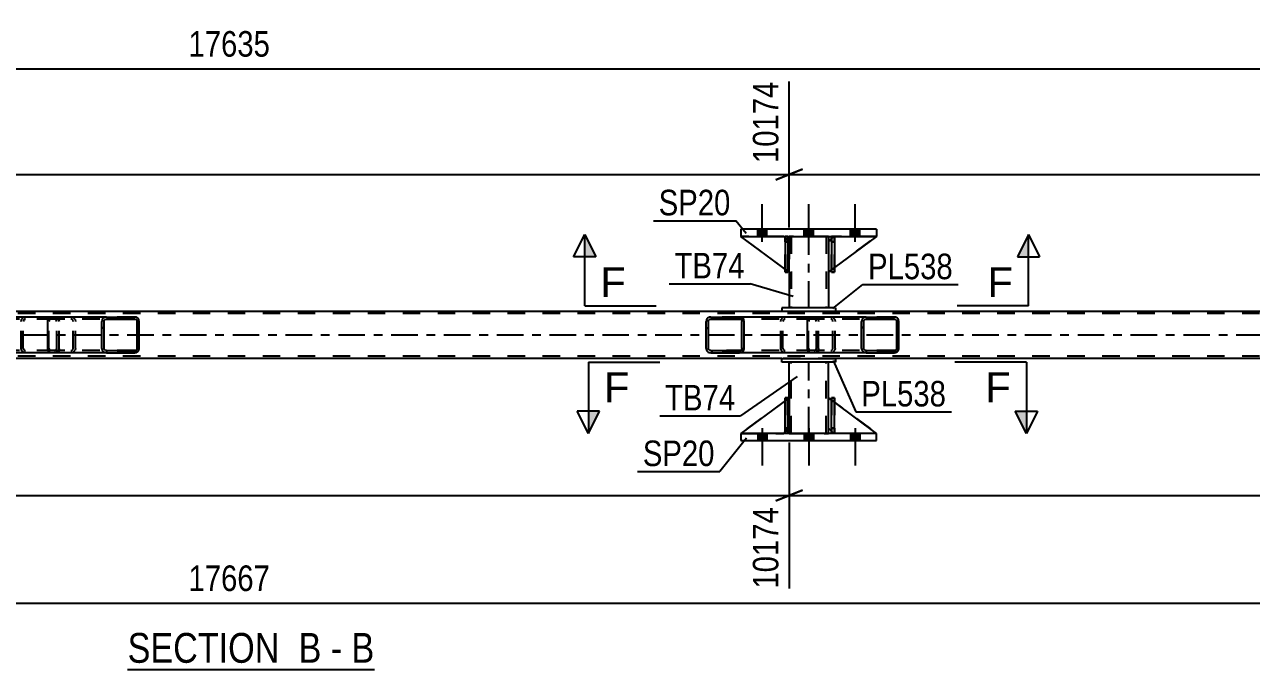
# Model space of a CAD drawing. Header units: millimetres. Extents: x 0 to 841, y 0 to 594.
# Drawn here: x 420.1 to 557.6, y 182.3 to 254.6 of the extents above; entities that cross this region are included whole.
import ezdxf

# ---------------------------------------------------------------- set-up
doc = ezdxf.new("R2010")
doc.units = ezdxf.units.MM
doc.linetypes.add('DXK_LINE_DOT2', pattern=[3.9198, 1.9599, -1.9599])
doc.linetypes.add('DXK_LINE_DOT3', pattern=[5.9187, 2.979, -0.9799, 0.9799, -0.9799])
doc.styles.add('Arial', font='ARIAL.TTF', dxfattribs={"height": 0.2})
doc.styles.add('Arial Narrow', font='ARIALN.TTF', dxfattribs={"height": 0.2})

# ---------------------------------------------------------------- blocks, each defined once
blk = doc.blocks.new('Unknown-122568727-12 - 6955')
at = {"color": 6, "linetype": 'Continuous'}
blk.add_line((431.66, 182.33), (459.31, 182.33), dxfattribs=at)
at = {"color": 0, "linetype": 'Continuous'}
for points in [[(449.77, 183.08), (449.77, 186.58), (431.66, 186.58), (431.66, 183.08)], [(453.38, 183.08), (453.38, 186.58), (450.82, 186.58), (450.82, 183.08)], [(455.7, 183.08), (455.7, 186.58), (454.43, 186.58), (454.43, 183.08)], [(459.31, 183.08), (459.31, 186.58), (456.75, 186.58), (456.75, 183.08)]]:
    blk.add_wipeout(points, dxfattribs=at)
at = {"color": 7, "linetype": 'Continuous', "style": 'Arial Narrow'}
for s, p in [('SECTION ', (431.66, 183.08)), ('B', (450.82, 183.08)), ('B', (456.75, 183.08)), ('-', (454.43, 183.08))]:
    blk.add_text(s, height=3.34, dxfattribs=at).set_placement(p)
blk = doc.blocks.new('Part-122568727-7003 - 6955')
at = {"linetype": 'Continuous'}
h = blk.add_hatch(dxfattribs=at)
h.set_pattern_fill('', scale=0.7, style=0, pattern_type=0)
h.set_pattern_definition([(45, (500.7154, 221.5273), (-1.57154, 1.57154), [])])
h.paths.add_polyline_path([(500.75, 221.34), (500.72, 221.53), (500.6, 221.68), (500.44, 221.79), (500.24, 221.82), (497.01, 221.82), (496.81, 221.79), (496.65, 221.68), (496.54, 221.53), (496.5, 221.34), (496.5, 218.3), (496.54, 218.12), (496.65, 217.96), (496.81, 217.86), (497.01, 217.82), (500.24, 217.82), (500.44, 217.86), (500.6, 217.96), (500.72, 218.12), (500.75, 218.3)])
h.paths.add_polyline_path([(500.48, 218.21), (500.42, 218.13), (500.34, 218.08), (500.24, 218.06), (497.01, 218.06), (496.91, 218.08), (496.83, 218.13), (496.77, 218.21), (496.75, 218.3), (496.75, 221.34), (496.77, 221.44), (496.83, 221.51), (496.91, 221.57), (497.01, 221.58), (500.24, 221.58), (500.34, 221.57), (500.42, 221.51), (500.48, 221.44), (500.5, 221.34), (500.5, 218.3)])
at = {"color": 2, "linetype": 'Continuous'}
for p, q in [((496.54, 221.53), (496.5, 221.34)), ((496.75, 221.34), (496.77, 221.44)), ((496.77, 221.44), (496.83, 221.51)), ((497.01, 221.82), (496.81, 221.79)), ((496.83, 221.51), (496.91, 221.57)), ((496.91, 221.57), (497.01, 221.58)), ((497.01, 221.82), (500.24, 221.82)), ((497.01, 221.58), (500.24, 221.58)), ((508.11, 221.82), (500.24, 221.82)), ((500.44, 221.79), (500.24, 221.82)), ((500.24, 221.58), (500.34, 221.57)), ((500.34, 221.57), (500.42, 221.51)), ((500.42, 221.51), (500.48, 221.44)), ((500.48, 221.44), (500.5, 221.34)), ((500.75, 221.34), (500.72, 221.53)), ((496.5, 218.3), (496.5, 221.34)), ((496.75, 218.3), (496.75, 221.34)), ((500.5, 218.3), (500.5, 221.34)), ((500.75, 218.3), (500.75, 221.34)), ((496.5, 218.3), (496.54, 218.12)), ((496.77, 218.21), (496.75, 218.3)), ((496.83, 218.13), (496.77, 218.21)), ((496.81, 217.86), (497.01, 217.82)), ((496.91, 218.08), (496.83, 218.13)), ((497.01, 218.06), (496.91, 218.08)), ((497.01, 218.06), (500.24, 218.06)), ((497.01, 217.82), (500.24, 217.82)), ((500.34, 218.08), (500.24, 218.06)), ((500.24, 217.82), (500.44, 217.86)), ((508.11, 217.82), (500.24, 217.82)), ((500.42, 218.13), (500.34, 218.08)), ((500.48, 218.21), (500.42, 218.13)), ((500.5, 218.3), (500.48, 218.21)), ((500.72, 218.12), (500.75, 218.3))]:
    blk.add_line(p, q, dxfattribs=at)
at = {"color": 7, "linetype": 'DXK_LINE_DOT2'}
for p, q in [((500.24, 221.82), (497.01, 221.82)), ((508.59, 221.58), (497.01, 221.58)), ((504.85, 221.34), (504.89, 221.53)), ((505.12, 221.44), (505.1, 221.34)), ((505.18, 221.51), (505.12, 221.44)), ((505.16, 221.79), (505.36, 221.82)), ((505.26, 221.57), (505.18, 221.51)), ((505.36, 221.58), (505.26, 221.57)), ((508.59, 221.82), (508.11, 221.82)), ((508.59, 221.82), (508.79, 221.79)), ((508.69, 221.57), (508.59, 221.58)), ((508.77, 221.51), (508.69, 221.57)), ((508.83, 221.44), (508.77, 221.51)), ((508.85, 221.34), (508.83, 221.44)), ((509.06, 221.53), (509.1, 221.34)), ((504.85, 218.3), (504.85, 221.34)), ((505.1, 218.3), (505.1, 221.34)), ((508.85, 218.3), (508.85, 221.34)), ((509.1, 218.3), (509.1, 221.34)), ((508.59, 218.06), (497.01, 218.06)), ((500.24, 217.82), (497.01, 217.82)), ((504.89, 218.12), (504.85, 218.3)), ((505.1, 218.3), (505.12, 218.21)), ((505.12, 218.21), (505.18, 218.13)), ((505.36, 217.82), (505.16, 217.86)), ((505.18, 218.13), (505.2, 218.12)), ((505.2, 218.12), (505.26, 218.08)), ((505.26, 218.08), (505.36, 218.06)), ((508.59, 217.82), (508.11, 217.82)), ((508.59, 218.06), (508.69, 218.08)), ((508.79, 217.86), (508.59, 217.82)), ((508.69, 218.08), (508.77, 218.13)), ((508.77, 218.13), (508.83, 218.21)), ((508.83, 218.21), (508.85, 218.3)), ((509.1, 218.3), (509.06, 218.12))]:
    blk.add_line(p, q, dxfattribs=at)
at = {"color": 2, "linetype": 'Continuous'}
for centre, start, end in [((496.99, 221.32), 110.7583, 155.68), ((500.26, 221.32), 24.32, 69.2417), ((496.99, 218.32), 204.32, 249.2417), ((500.26, 218.32), 290.7583, 335.68)]:
    blk.add_arc(centre, 0.496, start, end, dxfattribs=at)
at = {"color": 7, "linetype": 'DXK_LINE_DOT2'}
for centre, start, end in [((505.34, 221.32), 110.7583, 155.68), ((508.61, 221.32), 24.32, 69.2417), ((505.34, 218.32), 204.32, 249.2417), ((508.61, 218.32), 290.7583, 335.68)]:
    blk.add_arc(centre, 0.496, start, end, dxfattribs=at)
blk = doc.blocks.new('Part-122568727-7134 - 6955')
at = {"color": 2, "linetype": 'Continuous'}
for p, q in [((515.59, 231.66), (500.39, 231.66)), ((500.39, 231.66), (500.39, 230.86)), ((515.59, 231.66), (515.59, 230.86)), ((500.39, 230.86), (515.59, 230.86))]:
    blk.add_line(p, q, dxfattribs=at)
blk = doc.blocks.new('Bolt-122568727-7006 - 6955')
at = {"linetype": 'Continuous'}
for points in [[(502.27, 230.86), (503.31, 230.86), (503.31, 231.66), (502.27, 231.66)], [(502.27, 230.86), (503.31, 230.86), (503.31, 231.66), (502.27, 231.66)], [(502.27, 230.86), (503.31, 230.86), (503.31, 231.66), (502.27, 231.66)], [(507.47, 230.86), (508.51, 230.86), (508.51, 231.66), (507.47, 231.66)], [(507.47, 230.86), (508.51, 230.86), (508.51, 231.66), (507.47, 231.66)], [(512.67, 230.86), (513.71, 230.86), (513.71, 231.66), (512.67, 231.66)], [(512.67, 230.86), (513.71, 230.86), (513.71, 231.66), (512.67, 231.66)], [(512.67, 230.86), (513.71, 230.86), (513.71, 231.66), (512.67, 231.66)]]:
    blk.add_hatch(color=1, dxfattribs=at).paths.add_polyline_path(points)
at = {"color": 1, "linetype": 'Continuous'}
for p, q in [((502.79, 230.26), (502.79, 234.46)), ((502.79, 230.26), (502.79, 234.46)), ((502.79, 230.26), (502.79, 234.46)), ((507.99, 230.26), (507.99, 234.46)), ((507.99, 230.26), (507.99, 234.46)), ((513.19, 230.26), (513.19, 234.46)), ((513.19, 230.26), (513.19, 234.46)), ((513.19, 230.26), (513.19, 234.46)), ((502.27, 230.86), (502.27, 231.66)), ((502.27, 230.86), (502.27, 231.66)), ((502.27, 230.86), (502.27, 231.66)), ((503.31, 230.86), (503.31, 231.66)), ((503.31, 230.86), (503.31, 231.66)), ((503.31, 230.86), (503.31, 231.66)), ((507.47, 230.86), (507.47, 231.66)), ((507.47, 230.86), (507.47, 231.66)), ((508.51, 230.86), (508.51, 231.66)), ((508.51, 230.86), (508.51, 231.66)), ((512.67, 230.86), (512.67, 231.66)), ((512.67, 230.86), (512.67, 231.66)), ((512.67, 230.86), (512.67, 231.66)), ((513.71, 230.86), (513.71, 231.66)), ((513.71, 230.86), (513.71, 231.66)), ((513.71, 230.86), (513.71, 231.66))]:
    blk.add_line(p, q, dxfattribs=at)
blk = doc.blocks.new('Part-122568727-7135 - 6955')
at = {"color": 2, "linetype": 'Continuous'}
for p, q in [((505.66, 230.86), (505.34, 230.86)), ((505.34, 230.86), (505.34, 226.86)), ((505.66, 230.86), (505.66, 230.86)), ((505.66, 230.86), (505.66, 226.86)), ((505.66, 226.86), (505.34, 226.86))]:
    blk.add_line(p, q, dxfattribs=at)
at = {"color": 7, "linetype": 'DXK_LINE_DOT2'}
for p, q in [((505.34, 230.26), (505.34, 230.86)), ((505.66, 230.26), (505.34, 230.26)), ((505.34, 230.26), (505.34, 226.86)), ((505.66, 230.26), (505.66, 230.86)), ((505.66, 230.86), (505.66, 230.86)), ((505.66, 226.86), (505.66, 230.26))]:
    blk.add_line(p, q, dxfattribs=at)
blk = doc.blocks.new('Bolt-122568727-7007 - 6955')
at = {"linetype": 'Continuous'}
for points in [[(503.31, 208.78), (502.27, 208.78), (502.27, 207.98), (503.31, 207.98)], [(503.31, 208.78), (502.27, 208.78), (502.27, 207.98), (503.31, 207.98)], [(503.31, 208.78), (502.27, 208.78), (502.27, 207.98), (503.31, 207.98)], [(508.51, 208.78), (507.47, 208.78), (507.47, 207.98), (508.51, 207.98)], [(508.51, 208.78), (507.47, 208.78), (507.47, 207.98), (508.51, 207.98)], [(513.71, 208.78), (512.67, 208.78), (512.67, 207.98), (513.71, 207.98)], [(513.71, 208.78), (512.67, 208.78), (512.67, 207.98), (513.71, 207.98)], [(513.71, 208.78), (512.67, 208.78), (512.67, 207.98), (513.71, 207.98)]]:
    blk.add_hatch(color=1, dxfattribs=at).paths.add_polyline_path(points)
at = {"color": 1, "linetype": 'Continuous'}
for p, q in [((502.79, 209.38), (502.79, 205.18)), ((502.79, 209.38), (502.79, 205.18)), ((502.79, 209.38), (502.79, 205.18)), ((507.99, 209.38), (507.99, 205.18)), ((507.99, 209.38), (507.99, 205.18)), ((513.19, 209.38), (513.19, 205.18)), ((513.19, 209.38), (513.19, 205.18)), ((513.19, 209.38), (513.19, 205.18)), ((502.27, 208.78), (502.27, 207.98)), ((502.27, 208.78), (502.27, 207.98)), ((502.27, 208.78), (502.27, 207.98)), ((503.31, 208.78), (503.31, 207.98)), ((503.31, 208.78), (503.31, 207.98)), ((503.31, 208.78), (503.31, 207.98)), ((507.47, 208.78), (507.47, 207.98)), ((507.47, 208.78), (507.47, 207.98)), ((508.51, 208.78), (508.51, 207.98)), ((508.51, 208.78), (508.51, 207.98)), ((512.67, 208.78), (512.67, 207.98)), ((512.67, 208.78), (512.67, 207.98)), ((512.67, 208.78), (512.67, 207.98)), ((513.71, 208.78), (513.71, 207.98)), ((513.71, 208.78), (513.71, 207.98)), ((513.71, 208.78), (513.71, 207.98))]:
    blk.add_line(p, q, dxfattribs=at)
blk = doc.blocks.new('Part-122568727-7023 - 6955')
at = {"color": 2, "linetype": 'Continuous'}
for p, q in [((510.54, 208.78), (510.54, 212.78)), ((510.54, 212.78), (510.86, 212.78)), ((510.86, 208.78), (510.86, 212.78)), ((510.54, 208.78), (510.54, 208.78)), ((510.54, 208.78), (510.54, 208.78)), ((510.86, 208.78), (510.54, 208.78)), ((510.86, 208.78), (510.86, 208.78))]:
    blk.add_line(p, q, dxfattribs=at)
at = {"color": 7, "linetype": 'DXK_LINE_DOT2'}
for p, q in [((510.54, 212.78), (510.54, 209.38)), ((510.86, 209.38), (510.86, 212.78)), ((510.54, 209.38), (510.54, 208.78)), ((510.54, 209.38), (510.86, 209.38)), ((510.86, 208.78), (510.86, 209.38)), ((510.54, 208.78), (510.54, 208.78)), ((510.86, 208.78), (510.86, 208.78)), ((510.86, 208.78), (510.86, 208.78))]:
    blk.add_line(p, q, dxfattribs=at)
blk = doc.blocks.new('Part-122568727-7026 - 6955')
at = {"color": 2, "linetype": 'Continuous'}
for p, q in [((505.34, 212.45), (500.39, 208.78)), ((505.79, 212.78), (505.66, 212.69)), ((505.79, 209.38), (505.79, 212.78)), ((505.79, 209.38), (505.66, 209.26)), ((505.79, 209.38), (505.79, 209.38)), ((505.34, 208.94), (505.19, 208.78))]:
    blk.add_line(p, q, dxfattribs=at)
at = {"color": 7, "linetype": 'DXK_LINE_DOT2'}
for p, q in [((505.66, 212.69), (505.34, 212.45)), ((505.79, 209.38), (505.79, 212.78)), ((505.79, 209.38), (505.19, 208.78)), ((505.66, 209.26), (505.34, 208.94)), ((500.39, 208.78), (500.39, 208.78)), ((500.39, 208.78), (500.39, 208.78)), ((505.19, 208.78), (500.39, 208.78)), ((505.19, 208.78), (505.19, 208.78))]:
    blk.add_line(p, q, dxfattribs=at)
blk = doc.blocks.new('Part-122568727-7027 - 6955')
at = {"color": 7, "linetype": 'DXK_LINE_DOT2'}
for p, q in [((510.19, 209.38), (510.19, 212.78)), ((510.19, 212.78), (515.59, 208.78)), ((510.79, 208.78), (510.19, 209.38)), ((515.59, 208.78), (510.79, 208.78))]:
    blk.add_line(p, q, dxfattribs=at)
blk = doc.blocks.new('Part-122568727-7028 - 6955')
at = {"color": 2, "linetype": 'Continuous'}
for p, q in [((510.19, 209.38), (510.19, 212.78)), ((510.54, 212.52), (510.19, 212.78)), ((515.58, 208.78), (510.86, 212.28)), ((510.54, 209.03), (510.19, 209.38))]:
    blk.add_line(p, q, dxfattribs=at)
at = {"color": 7, "linetype": 'DXK_LINE_DOT2'}
for p, q in [((510.86, 212.28), (510.54, 212.52)), ((510.79, 208.78), (510.54, 209.03)), ((515.59, 208.78), (510.79, 208.78)), ((515.58, 208.78), (515.59, 208.78)), ((515.59, 208.78), (515.58, 208.78))]:
    blk.add_line(p, q, dxfattribs=at)
blk = doc.blocks.new('Part-122568727-7106 - 6955')
at = {"color": 7, "linetype": 'DXK_LINE_DOT2'}
for p, q in [((774.11, 222.22), (111.99, 222.22)), ((510.99, 222.46), (504.99, 222.46)), ((774.11, 217.42), (111.99, 217.42)), ((510.99, 217.18), (504.99, 217.18))]:
    blk.add_line(p, q, dxfattribs=at)
at = {"color": 2, "linetype": 'Continuous'}
for p, q in [((504.99, 222.46), (255.58, 222.46)), ((675.26, 222.46), (510.99, 222.46)), ((504.99, 217.18), (255.58, 217.18)), ((675.26, 217.18), (510.99, 217.18))]:
    blk.add_line(p, q, dxfattribs=at)
at = {"color": 7, "linetype": 'DXK_LINE_DOT3'}
blk.add_line((111.99, 219.82), (774.11, 219.82), dxfattribs=at)
blk = doc.blocks.new('Part-122568727-7187 - 6955')
at = {"color": 2, "linetype": 'Continuous'}
for p, q in [((505.79, 212.78), (505.79, 216.78)), ((510.19, 212.78), (510.19, 216.78)), ((505.79, 208.78), (505.79, 209.38)), ((510.19, 208.78), (510.19, 209.38))]:
    blk.add_line(p, q, dxfattribs=at)
at = {"color": 7, "linetype": 'DXK_LINE_DOT2'}
for p, q in [((510.19, 216.78), (505.79, 216.78)), ((506.03, 208.78), (506.03, 216.78)), ((509.95, 208.78), (509.95, 216.78)), ((505.79, 209.38), (505.79, 212.78)), ((510.19, 209.38), (510.19, 212.78)), ((505.79, 208.78), (510.19, 208.78))]:
    blk.add_line(p, q, dxfattribs=at)
at = {"color": 7, "linetype": 'DXK_LINE_DOT3'}
blk.add_line((507.99, 208.78), (507.99, 216.78), dxfattribs=at)
blk = doc.blocks.new('Part-122568727-7136 - 6955')
at = {"color": 7, "linetype": 'DXK_LINE_DOT2'}
for p, q in [((505.79, 226.86), (500.39, 230.86)), ((500.39, 230.86), (505.19, 230.86)), ((505.19, 230.86), (505.79, 230.26)), ((505.79, 230.26), (505.19, 230.86)), ((505.79, 230.26), (505.79, 226.86)), ((505.79, 230.26), (505.79, 230.26)), ((505.79, 230.26), (505.79, 226.86))]:
    blk.add_line(p, q, dxfattribs=at)
blk = doc.blocks.new('Part-122568727-7217 - 6955')
at = {"linetype": 'Continuous'}
h = blk.add_hatch(dxfattribs=at)
h.set_pattern_fill('', scale=0.7, style=0, pattern_type=0)
h.set_pattern_definition([(45, (518.0598, 221.5273), (-1.57154, 1.57154), [])])
h.paths.add_polyline_path([(518.1, 221.34), (518.06, 221.53), (517.95, 221.68), (517.79, 221.79), (517.6, 221.82), (514.41, 221.82), (514.22, 221.79), (514.06, 221.68), (513.95, 221.53), (513.91, 221.34), (513.91, 218.3), (513.95, 218.12), (514.06, 217.96), (514.22, 217.86), (514.41, 217.82), (517.6, 217.82), (517.79, 217.86), (517.95, 217.96), (518.06, 218.12), (518.1, 218.3)])
h.paths.add_polyline_path([(517.83, 218.21), (517.77, 218.13), (517.69, 218.08), (517.6, 218.06), (514.41, 218.06), (514.31, 218.08), (514.23, 218.13), (514.18, 218.21), (514.16, 218.3), (514.16, 221.34), (514.18, 221.44), (514.23, 221.51), (514.31, 221.57), (514.41, 221.58), (517.6, 221.58), (517.69, 221.57), (517.77, 221.51), (517.83, 221.44), (517.85, 221.34), (517.85, 218.3)])
at = {"color": 2, "linetype": 'Continuous'}
for p, q in [((507.84, 221.34), (507.86, 221.53)), ((507.86, 221.53), (507.92, 221.68)), ((507.92, 221.68), (508.01, 221.79)), ((508.01, 221.79), (508.11, 221.82)), ((514.41, 221.82), (508.11, 221.82)), ((513.95, 221.53), (513.91, 221.34)), ((514.16, 221.34), (514.18, 221.44)), ((514.18, 221.44), (514.23, 221.51)), ((514.41, 221.82), (514.22, 221.79)), ((514.23, 221.51), (514.31, 221.57)), ((514.31, 221.57), (514.41, 221.58)), ((514.41, 221.82), (517.6, 221.82)), ((514.41, 221.58), (517.6, 221.58)), ((517.79, 221.79), (517.6, 221.82)), ((517.6, 221.58), (517.69, 221.57)), ((517.69, 221.57), (517.77, 221.51)), ((517.77, 221.51), (517.83, 221.44)), ((517.83, 221.44), (517.85, 221.34)), ((518.1, 221.34), (518.06, 221.53)), ((507.84, 218.3), (507.84, 221.34)), ((513.91, 218.3), (513.91, 221.34)), ((514.16, 218.3), (514.16, 221.34)), ((517.85, 218.3), (517.85, 221.34)), ((518.1, 218.3), (518.1, 221.34)), ((507.86, 218.12), (507.84, 218.3)), ((507.92, 217.96), (507.86, 218.12)), ((508.01, 217.86), (507.92, 217.96)), ((508.11, 217.82), (508.01, 217.86)), ((514.41, 217.82), (508.11, 217.82)), ((513.91, 218.3), (513.95, 218.12)), ((514.18, 218.21), (514.16, 218.3)), ((514.23, 218.13), (514.18, 218.21)), ((514.22, 217.86), (514.41, 217.82)), ((514.31, 218.08), (514.23, 218.13)), ((514.41, 218.06), (514.31, 218.08)), ((514.41, 218.06), (517.6, 218.06)), ((514.41, 217.82), (517.6, 217.82)), ((517.69, 218.08), (517.6, 218.06)), ((517.6, 217.82), (517.79, 217.86)), ((517.77, 218.13), (517.69, 218.08)), ((517.83, 218.21), (517.77, 218.13)), ((517.85, 218.3), (517.83, 218.21)), ((518.06, 218.12), (518.1, 218.3))]:
    blk.add_line(p, q, dxfattribs=at)
at = {"color": 7, "linetype": 'DXK_LINE_DOT2'}
for p, q in [((507.99, 221.44), (507.98, 221.34)), ((508.02, 221.51), (507.99, 221.44)), ((508.06, 221.57), (508.02, 221.51)), ((508.11, 221.58), (508.06, 221.57)), ((517.6, 221.58), (508.11, 221.58)), ((509.1, 221.58), (509.1, 221.82)), ((510.45, 221.82), (510.64, 221.79)), ((510.54, 221.57), (510.45, 221.58)), ((510.62, 221.51), (510.54, 221.57)), ((510.68, 221.44), (510.62, 221.51)), ((510.7, 221.34), (510.68, 221.44)), ((510.91, 221.53), (510.95, 221.34)), ((517.6, 221.82), (514.41, 221.82)), ((507.98, 218.3), (507.98, 221.34)), ((510.7, 218.3), (510.7, 221.34)), ((510.95, 218.3), (510.95, 221.34)), ((507.98, 218.3), (507.99, 218.21)), ((507.99, 218.21), (508.02, 218.13)), ((508.02, 218.13), (508.06, 218.08)), ((508.06, 218.08), (508.11, 218.06)), ((517.6, 218.06), (508.11, 218.06)), ((509.1, 217.82), (509.1, 218.06)), ((510.45, 218.06), (510.54, 218.08)), ((510.64, 217.86), (510.45, 217.82)), ((510.54, 218.08), (510.62, 218.13)), ((510.62, 218.13), (510.68, 218.21)), ((510.68, 218.21), (510.7, 218.3)), ((510.95, 218.3), (510.91, 218.12)), ((517.6, 217.82), (514.41, 217.82))]:
    blk.add_line(p, q, dxfattribs=at)
for centre, start, end in [((510.46, 221.33), 23.8494, 68.8059), ((510.46, 218.32), 291.1941, 336.1506)]:
    blk.add_arc(centre, 0.492, start, end, dxfattribs=at)
at = {"color": 2, "linetype": 'Continuous'}
for centre, start, end in [((514.4, 221.33), 111.1941, 156.1506), ((517.61, 221.33), 23.8494, 68.8059), ((514.4, 218.32), 203.8494, 248.8059), ((517.61, 218.32), 291.1941, 336.1506)]:
    blk.add_arc(centre, 0.492, start, end, dxfattribs=at)
blk = doc.blocks.new('Part-122568727-7101 - 6955')
at = {"linetype": 'Continuous'}
h = blk.add_hatch(dxfattribs=at)
h.set_pattern_fill('', scale=0.7, style=0, pattern_type=0)
h.set_pattern_definition([(45, (432.9256, 221.5273), (-1.57154, 1.57154), [])])
h.paths.add_polyline_path([(432.96, 221.34), (432.93, 221.53), (432.82, 221.68), (432.65, 221.79), (432.46, 221.82), (429.28, 221.82), (429.08, 221.79), (428.92, 221.68), (428.81, 221.53), (428.77, 221.34), (428.77, 218.3), (428.81, 218.12), (428.92, 217.96), (429.08, 217.86), (429.28, 217.82), (432.46, 217.82), (432.65, 217.86), (432.82, 217.96), (432.93, 218.12), (432.96, 218.3)])
h.paths.add_polyline_path([(432.69, 218.21), (432.64, 218.13), (432.56, 218.08), (432.46, 218.06), (429.28, 218.06), (429.18, 218.08), (429.1, 218.13), (429.04, 218.21), (429.03, 218.3), (429.03, 221.34), (429.04, 221.44), (429.1, 221.51), (429.18, 221.57), (429.28, 221.58), (432.46, 221.58), (432.56, 221.57), (432.64, 221.51), (432.69, 221.44), (432.71, 221.34), (432.71, 218.3)])
at = {"color": 2, "linetype": 'Continuous'}
for p, q in [((422.71, 221.34), (422.73, 221.53)), ((422.73, 221.53), (422.79, 221.68)), ((422.79, 221.68), (422.87, 221.79)), ((422.87, 221.79), (422.98, 221.82)), ((429.28, 221.82), (422.98, 221.82)), ((428.81, 221.53), (428.77, 221.34)), ((429.03, 221.34), (429.04, 221.44)), ((429.04, 221.44), (429.1, 221.51)), ((429.28, 221.82), (429.08, 221.79)), ((429.1, 221.51), (429.18, 221.57)), ((429.18, 221.57), (429.28, 221.58)), ((429.28, 221.82), (432.46, 221.82)), ((429.28, 221.58), (432.46, 221.58)), ((432.65, 221.79), (432.46, 221.82)), ((432.46, 221.58), (432.56, 221.57)), ((432.56, 221.57), (432.64, 221.51)), ((432.64, 221.51), (432.69, 221.44)), ((432.69, 221.44), (432.71, 221.34)), ((432.96, 221.34), (432.93, 221.53)), ((422.71, 218.3), (422.71, 221.34)), ((428.77, 218.3), (428.77, 221.34)), ((429.03, 218.3), (429.03, 221.34)), ((432.71, 218.3), (432.71, 221.34)), ((432.96, 218.3), (432.96, 221.34)), ((422.73, 218.12), (422.71, 218.3)), ((422.79, 217.96), (422.73, 218.12)), ((422.87, 217.86), (422.79, 217.96)), ((422.98, 217.82), (422.87, 217.86)), ((429.28, 217.82), (422.98, 217.82)), ((428.77, 218.3), (428.81, 218.12)), ((429.04, 218.21), (429.03, 218.3)), ((429.1, 218.13), (429.04, 218.21)), ((429.08, 217.86), (429.28, 217.82)), ((429.18, 218.08), (429.1, 218.13)), ((429.28, 218.06), (429.18, 218.08)), ((429.28, 218.06), (432.46, 218.06)), ((429.28, 217.82), (432.46, 217.82)), ((432.56, 218.08), (432.46, 218.06)), ((432.46, 217.82), (432.65, 217.86)), ((432.64, 218.13), (432.56, 218.08)), ((432.69, 218.21), (432.64, 218.13)), ((432.71, 218.3), (432.69, 218.21)), ((432.93, 218.12), (432.96, 218.3))]:
    blk.add_line(p, q, dxfattribs=at)
at = {"color": 7, "linetype": 'DXK_LINE_DOT2'}
for p, q in [((422.85, 221.44), (422.84, 221.34)), ((422.88, 221.51), (422.85, 221.44)), ((422.92, 221.57), (422.88, 221.51)), ((422.98, 221.58), (422.92, 221.57)), ((432.46, 221.58), (422.98, 221.58)), ((423.97, 221.58), (423.97, 221.82)), ((425.31, 221.82), (425.5, 221.79)), ((425.41, 221.57), (425.31, 221.58)), ((425.49, 221.51), (425.41, 221.57)), ((425.54, 221.44), (425.49, 221.51)), ((425.56, 221.34), (425.54, 221.44)), ((425.78, 221.53), (425.81, 221.34)), ((432.46, 221.82), (429.28, 221.82)), ((422.84, 218.3), (422.84, 221.34)), ((425.56, 218.3), (425.56, 221.34)), ((425.81, 218.3), (425.81, 221.34)), ((422.84, 218.3), (422.85, 218.21)), ((422.85, 218.21), (422.88, 218.13)), ((422.88, 218.13), (422.92, 218.08)), ((422.92, 218.08), (422.98, 218.06)), ((432.46, 218.06), (422.98, 218.06)), ((423.97, 217.82), (423.97, 218.06)), ((425.31, 218.06), (425.41, 218.08)), ((425.5, 217.86), (425.31, 217.82)), ((425.41, 218.08), (425.49, 218.13)), ((425.49, 218.13), (425.54, 218.21)), ((425.54, 218.21), (425.56, 218.3)), ((425.81, 218.3), (425.78, 218.12)), ((432.46, 217.82), (429.28, 217.82))]:
    blk.add_line(p, q, dxfattribs=at)
for centre, start, end in [((425.33, 221.33), 23.8494, 68.8059), ((425.33, 218.32), 291.1941, 336.1506)]:
    blk.add_arc(centre, 0.492, start, end, dxfattribs=at)
at = {"color": 2, "linetype": 'Continuous'}
for centre, start, end in [((429.26, 221.33), 111.1941, 156.1506), ((432.48, 221.33), 23.8494, 68.8059), ((429.26, 218.32), 203.8494, 248.8059), ((432.48, 218.32), 291.1941, 336.1506)]:
    blk.add_arc(centre, 0.492, start, end, dxfattribs=at)
blk = doc.blocks.new('Part-122568727-7124 - 6955')
at = {"color": 7, "linetype": 'DXK_LINE_DOT2'}
for p, q in [((505.34, 230.26), (505.34, 230.86)), ((505.34, 230.86), (505.34, 230.86)), ((505.34, 230.86), (505.34, 226.86)), ((505.66, 230.86), (505.34, 230.86)), ((505.34, 226.86), (505.34, 230.26)), ((505.34, 230.26), (505.66, 230.26)), ((505.66, 230.26), (505.66, 230.86)), ((505.66, 226.86), (505.66, 230.86)), ((505.66, 230.26), (505.66, 226.86)), ((505.34, 226.86), (505.66, 226.86))]:
    blk.add_line(p, q, dxfattribs=at)
blk = doc.blocks.new('Part-122568727-7129 - 6955')
at = {"color": 2, "linetype": 'Continuous'}
for p, q in [((515.59, 208.78), (500.39, 208.78)), ((500.39, 208.78), (500.39, 207.98)), ((500.39, 207.98), (515.59, 207.98)), ((515.59, 207.98), (515.59, 208.78))]:
    blk.add_line(p, q, dxfattribs=at)
blk = doc.blocks.new('Part-122568727-7137 - 6955')
at = {"color": 2, "linetype": 'Continuous'}
for p, q in [((505.34, 227.19), (500.39, 230.86)), ((505.34, 230.71), (505.19, 230.86)), ((505.79, 230.26), (505.66, 230.39)), ((505.79, 230.26), (505.79, 230.26)), ((505.79, 226.86), (505.79, 230.26)), ((505.66, 226.96), (505.79, 226.86)), ((505.79, 226.86), (505.79, 226.86))]:
    blk.add_line(p, q, dxfattribs=at)
at = {"color": 7, "linetype": 'DXK_LINE_DOT2'}
for p, q in [((505.19, 230.86), (500.39, 230.86)), ((505.19, 230.86), (505.79, 230.26)), ((505.66, 230.39), (505.34, 230.71)), ((505.79, 230.26), (505.79, 226.86)), ((505.66, 226.96), (505.34, 227.19))]:
    blk.add_line(p, q, dxfattribs=at)
blk = doc.blocks.new('Part-122568727-7138 - 6955')
at = {"color": 7, "linetype": 'DXK_LINE_DOT2'}
for p, q in [((510.79, 230.86), (510.19, 230.26)), ((510.19, 226.86), (515.59, 230.86)), ((510.19, 230.26), (510.19, 226.86)), ((515.59, 230.86), (510.79, 230.86))]:
    blk.add_line(p, q, dxfattribs=at)
blk = doc.blocks.new('Part-122568727-7151 - 6955')
at = {"color": 7, "linetype": 'DXK_LINE_DOT2'}
for p, q in [((505.79, 212.78), (500.39, 208.78)), ((505.79, 209.38), (505.79, 212.78)), ((505.79, 212.78), (505.79, 209.38)), ((505.19, 208.78), (505.79, 209.38)), ((505.79, 209.38), (505.19, 208.78)), ((505.79, 209.38), (505.79, 209.38)), ((500.39, 208.78), (505.19, 208.78))]:
    blk.add_line(p, q, dxfattribs=at)
blk = doc.blocks.new('Part-122568727-7163 - 6955')
at = {"linetype": 'Continuous'}
h = blk.add_hatch(dxfattribs=at)
h.set_pattern_fill('', scale=0.7, style=0, pattern_type=0)
h.set_pattern_definition([(45, (415.5812, 221.5273), (-1.57154, 1.57154), [])])
h.paths.add_polyline_path([(415.62, 221.34), (415.58, 221.53), (415.47, 221.68), (415.3, 221.79), (415.11, 221.82), (411.87, 221.82), (411.68, 221.79), (411.51, 221.68), (411.4, 221.53), (411.36, 221.34), (411.36, 218.3), (411.4, 218.12), (411.51, 217.96), (411.68, 217.86), (411.87, 217.82), (415.11, 217.82), (415.3, 217.86), (415.47, 217.96), (415.58, 218.12), (415.62, 218.3)])
h.paths.add_polyline_path([(415.35, 218.21), (415.29, 218.13), (415.21, 218.08), (415.11, 218.06), (411.87, 218.06), (411.78, 218.08), (411.69, 218.13), (411.64, 218.21), (411.62, 218.3), (411.62, 221.34), (411.64, 221.44), (411.69, 221.51), (411.78, 221.57), (411.87, 221.58), (415.11, 221.58), (415.21, 221.57), (415.29, 221.51), (415.35, 221.44), (415.36, 221.34), (415.36, 218.3)])
at = {"color": 2, "linetype": 'Continuous'}
for p, q in [((411.4, 221.53), (411.36, 221.34)), ((411.62, 221.34), (411.64, 221.44)), ((411.64, 221.44), (411.69, 221.51)), ((411.87, 221.82), (411.68, 221.79)), ((411.69, 221.51), (411.78, 221.57)), ((411.78, 221.57), (411.87, 221.58)), ((411.87, 221.82), (415.11, 221.82)), ((411.87, 221.58), (415.11, 221.58)), ((422.98, 221.82), (415.11, 221.82)), ((415.3, 221.79), (415.11, 221.82)), ((415.11, 221.58), (415.21, 221.57)), ((415.21, 221.57), (415.29, 221.51)), ((415.29, 221.51), (415.35, 221.44)), ((415.35, 221.44), (415.36, 221.34)), ((415.62, 221.34), (415.58, 221.53)), ((411.36, 218.3), (411.36, 221.34)), ((411.62, 218.3), (411.62, 221.34)), ((415.36, 218.3), (415.36, 221.34)), ((415.62, 218.3), (415.62, 221.34)), ((411.36, 218.3), (411.4, 218.12)), ((411.64, 218.21), (411.62, 218.3)), ((411.69, 218.13), (411.64, 218.21)), ((411.68, 217.86), (411.87, 217.82)), ((411.78, 218.08), (411.69, 218.13)), ((411.87, 218.06), (411.78, 218.08)), ((411.87, 218.06), (415.11, 218.06)), ((411.87, 217.82), (415.11, 217.82)), ((415.21, 218.08), (415.11, 218.06)), ((415.11, 217.82), (415.3, 217.86)), ((422.98, 217.82), (415.11, 217.82)), ((415.29, 218.13), (415.21, 218.08)), ((415.35, 218.21), (415.29, 218.13)), ((415.36, 218.3), (415.35, 218.21)), ((415.58, 218.12), (415.62, 218.3))]:
    blk.add_line(p, q, dxfattribs=at)
at = {"color": 7, "linetype": 'DXK_LINE_DOT2'}
for p, q in [((415.11, 221.82), (411.87, 221.82)), ((423.46, 221.58), (411.87, 221.58)), ((419.71, 221.34), (419.75, 221.53)), ((419.99, 221.44), (419.97, 221.34)), ((420.04, 221.51), (419.99, 221.44)), ((420.03, 221.79), (420.22, 221.82)), ((420.04, 221.51), (420.07, 221.53)), ((420.07, 221.53), (420.13, 221.57)), ((420.13, 221.57), (420.22, 221.58)), ((423.46, 221.82), (422.98, 221.82)), ((423.46, 221.82), (423.65, 221.79)), ((423.56, 221.57), (423.46, 221.58)), ((423.64, 221.51), (423.56, 221.57)), ((423.69, 221.44), (423.64, 221.51)), ((423.71, 221.34), (423.69, 221.44)), ((423.93, 221.53), (423.97, 221.34)), ((419.71, 218.3), (419.71, 221.34)), ((419.97, 218.3), (419.97, 221.34)), ((423.71, 218.3), (423.71, 221.34)), ((423.97, 218.3), (423.97, 221.34)), ((423.46, 218.06), (411.87, 218.06)), ((415.11, 217.82), (411.87, 217.82)), ((419.75, 218.12), (419.71, 218.3)), ((419.97, 218.3), (419.99, 218.21)), ((419.99, 218.21), (420.04, 218.13)), ((420.22, 217.82), (420.03, 217.86)), ((420.04, 218.13), (420.07, 218.12)), ((420.07, 218.12), (420.13, 218.08)), ((420.13, 218.08), (420.22, 218.06)), ((423.46, 217.82), (422.98, 217.82)), ((423.46, 218.06), (423.56, 218.08)), ((423.65, 217.86), (423.46, 217.82)), ((423.56, 218.08), (423.64, 218.13)), ((423.64, 218.13), (423.69, 218.21)), ((423.69, 218.21), (423.71, 218.3)), ((423.97, 218.3), (423.93, 218.12))]:
    blk.add_line(p, q, dxfattribs=at)
at = {"color": 2, "linetype": 'Continuous'}
for centre, start, end in [((411.85, 221.32), 110.7583, 155.68), ((415.13, 221.32), 24.32, 69.2417), ((411.85, 218.32), 204.32, 249.2417), ((415.13, 218.32), 290.7583, 335.68)]:
    blk.add_arc(centre, 0.496, start, end, dxfattribs=at)
at = {"color": 7, "linetype": 'DXK_LINE_DOT2'}
for centre, start, end in [((420.2, 221.32), 110.7583, 155.68), ((423.48, 221.32), 24.32, 69.2417), ((420.2, 218.32), 204.32, 249.2417), ((423.48, 218.32), 290.7583, 335.68)]:
    blk.add_arc(centre, 0.496, start, end, dxfattribs=at)
blk = doc.blocks.new('Part-122568727-7165 - 6955')
at = {"color": 7, "linetype": 'DXK_LINE_DOT2'}
for p, q in [((510.86, 212.78), (510.54, 212.78)), ((510.54, 209.38), (510.54, 212.78)), ((510.54, 208.78), (510.54, 212.78)), ((510.86, 212.78), (510.86, 209.38)), ((510.86, 208.78), (510.86, 212.78)), ((510.86, 209.38), (510.54, 209.38)), ((510.54, 208.78), (510.54, 209.38)), ((510.86, 209.38), (510.86, 208.78)), ((510.86, 208.78), (510.54, 208.78)), ((510.86, 208.78), (510.86, 208.78))]:
    blk.add_line(p, q, dxfattribs=at)
blk = doc.blocks.new('Part-122568727-7177 - 6955')
at = {"color": 2, "linetype": 'Continuous'}
for p, q in [((510.99, 222.86), (504.99, 222.86)), ((504.99, 222.86), (504.99, 222.46)), ((510.99, 222.86), (510.99, 222.46)), ((510.99, 222.46), (504.99, 222.46))]:
    blk.add_line(p, q, dxfattribs=at)
blk = doc.blocks.new('Part-122568727-7182 - 6955')
at = {"color": 2, "linetype": 'Continuous'}
for p, q in [((504.99, 217.18), (510.99, 217.18)), ((504.99, 216.78), (504.99, 217.18)), ((510.99, 216.78), (504.99, 216.78)), ((510.99, 217.18), (510.99, 216.78))]:
    blk.add_line(p, q, dxfattribs=at)
blk = doc.blocks.new('Part-122568727-7188 - 6955')
at = {"color": 2, "linetype": 'Continuous'}
for p, q in [((510.86, 230.86), (510.54, 230.86)), ((510.54, 230.86), (510.54, 226.86)), ((510.86, 230.86), (510.86, 230.86)), ((510.86, 230.86), (510.86, 226.86)), ((510.86, 226.86), (510.54, 226.86))]:
    blk.add_line(p, q, dxfattribs=at)
at = {"color": 7, "linetype": 'DXK_LINE_DOT2'}
for p, q in [((510.54, 230.26), (510.54, 230.86)), ((510.86, 230.26), (510.54, 230.26)), ((510.54, 230.26), (510.54, 226.86)), ((510.86, 230.26), (510.86, 230.86)), ((510.86, 230.86), (510.86, 230.86)), ((510.86, 226.86), (510.86, 230.26))]:
    blk.add_line(p, q, dxfattribs=at)
blk = doc.blocks.new('Part-122568727-7190 - 6955')
at = {"color": 2, "linetype": 'Continuous'}
for p, q in [((505.34, 208.78), (505.34, 212.78)), ((505.34, 212.78), (505.66, 212.78)), ((505.66, 208.78), (505.66, 212.78)), ((505.34, 208.78), (505.34, 208.78)), ((505.34, 208.78), (505.34, 208.78)), ((505.66, 208.78), (505.34, 208.78)), ((505.66, 208.78), (505.66, 208.78))]:
    blk.add_line(p, q, dxfattribs=at)
at = {"color": 7, "linetype": 'DXK_LINE_DOT2'}
for p, q in [((505.34, 212.78), (505.34, 209.38)), ((505.66, 209.38), (505.66, 212.78)), ((505.34, 209.38), (505.34, 208.78)), ((505.34, 209.38), (505.66, 209.38)), ((505.66, 208.78), (505.66, 209.38)), ((505.34, 208.78), (505.34, 208.78)), ((505.66, 208.78), (505.66, 208.78)), ((505.66, 208.78), (505.66, 208.78))]:
    blk.add_line(p, q, dxfattribs=at)
blk = doc.blocks.new('Part-122568727-7193 - 6955')
at = {"color": 7, "linetype": 'DXK_LINE_DOT2'}
for p, q in [((510.54, 230.26), (510.54, 230.86)), ((510.54, 230.86), (510.54, 230.86)), ((510.54, 230.86), (510.54, 226.86)), ((510.86, 230.86), (510.54, 230.86)), ((510.54, 226.86), (510.54, 230.26)), ((510.54, 230.26), (510.86, 230.26)), ((510.86, 230.26), (510.86, 230.86)), ((510.86, 226.86), (510.86, 230.86)), ((510.86, 230.26), (510.86, 226.86)), ((510.54, 226.86), (510.86, 226.86))]:
    blk.add_line(p, q, dxfattribs=at)
blk = doc.blocks.new('Part-122568727-7224 - 6955')
at = {"color": 2, "linetype": 'Continuous'}
for p, q in [((510.54, 230.62), (510.19, 230.26)), ((510.19, 230.26), (510.19, 226.86)), ((515.59, 230.86), (510.86, 227.36)), ((510.54, 227.13), (510.19, 226.86))]:
    blk.add_line(p, q, dxfattribs=at)
at = {"color": 7, "linetype": 'DXK_LINE_DOT2'}
for p, q in [((510.79, 230.86), (510.54, 230.62)), ((515.59, 230.86), (510.79, 230.86)), ((510.86, 227.36), (510.54, 227.13))]:
    blk.add_line(p, q, dxfattribs=at)
blk = doc.blocks.new('Part-122568727-7226 - 6955')
at = {"color": 7, "linetype": 'DXK_LINE_DOT2'}
for p, q in [((505.66, 212.78), (505.34, 212.78)), ((505.34, 209.38), (505.34, 212.78)), ((505.34, 208.78), (505.34, 212.78)), ((505.66, 212.78), (505.66, 209.25)), ((505.66, 208.78), (505.66, 212.78)), ((505.66, 209.38), (505.34, 209.38)), ((505.34, 208.78), (505.34, 209.38)), ((505.66, 209.25), (505.66, 208.78)), ((505.66, 208.78), (505.34, 208.78)), ((505.66, 208.78), (505.66, 208.78))]:
    blk.add_line(p, q, dxfattribs=at)
blk = doc.blocks.new('Part-122568727-7232 - 6955')
at = {"color": 2, "linetype": 'Continuous'}
for p, q in [((505.79, 230.86), (505.79, 230.26)), ((510.19, 230.86), (510.19, 230.26)), ((505.79, 226.86), (505.79, 222.86)), ((510.19, 226.86), (510.19, 222.86))]:
    blk.add_line(p, q, dxfattribs=at)
at = {"color": 7, "linetype": 'DXK_LINE_DOT2'}
for p, q in [((510.19, 230.86), (505.79, 230.86)), ((505.79, 230.26), (505.79, 226.86)), ((506.03, 230.86), (506.03, 222.86)), ((509.95, 230.86), (509.95, 222.86)), ((510.19, 230.26), (510.19, 226.86)), ((510.19, 222.86), (505.79, 222.86))]:
    blk.add_line(p, q, dxfattribs=at)
at = {"color": 7, "linetype": 'DXK_LINE_DOT3'}
blk.add_line((507.99, 222.86), (507.99, 230.86), dxfattribs=at)
blk = doc.blocks.new('StraightDimension-122568727-7291 - 6955')
at = {"color": 7, "linetype": 'Continuous'}
blk.add_line((101.13, 189.77), (784.97, 189.77), dxfattribs=at)
at = {"color": 0}
blk.add_wipeout([(448.22, 190.52), (448.22, 194.72), (437.88, 194.72), (437.88, 190.52)], dxfattribs=at)
at = {"color": 3, "style": 'Arial Narrow'}
blk.add_text('17667', height=2.863, dxfattribs=at).set_placement((438.48, 191.12))
blk = doc.blocks.new('StraightDimension-122568727-7307 - 6955')
at = {"color": 7, "linetype": 'Continuous'}
for p, q in [((505.79, 207.78), (505.79, 191.39)), ((507.29, 202.43), (504.29, 201.23)), ((505.79, 201.83), (676.06, 201.83))]:
    blk.add_line(p, q, dxfattribs=at)
blk = doc.blocks.new('StraightDimension-122568727-7313 - 6955')
at = {"color": 7, "linetype": 'Continuous'}
for p, q in [((505.79, 207.78), (505.79, 191.39)), ((504.29, 201.23), (507.29, 202.43)), ((250.38, 201.83), (505.79, 201.83))]:
    blk.add_line(p, q, dxfattribs=at)
at = {"color": 0, "linetype": 'Continuous'}
blk.add_wipeout([(505.19, 201.13), (500.99, 201.13), (500.99, 190.79), (505.19, 190.79)], dxfattribs=at)
at = {"color": 3, "linetype": 'Continuous', "style": 'Arial Narrow'}
blk.add_text('10174', height=2.863, rotation=90.0002, dxfattribs=at).set_placement((504.59, 191.39))
blk = doc.blocks.new('StraightDimension-122568727-7356 - 6955')
at = {"color": 7, "linetype": 'Continuous'}
for p, q in [((505.79, 231.86), (505.79, 248.22)), ((504.29, 237.18), (507.29, 238.38)), ((250.38, 237.78), (505.79, 237.78))]:
    blk.add_line(p, q, dxfattribs=at)
at = {"color": 0, "linetype": 'Continuous'}
blk.add_wipeout([(505.19, 248.82), (500.99, 248.82), (500.99, 238.48), (505.19, 238.48)], dxfattribs=at)
at = {"color": 3, "linetype": 'Continuous', "style": 'Arial Narrow'}
blk.add_text('10174', height=2.863, rotation=90.0002, dxfattribs=at).set_placement((504.59, 239.08))
blk = doc.blocks.new('StraightDimension-122568727-7361 - 6955')
at = {"color": 7, "linetype": 'Continuous'}
for p, q in [((505.79, 231.86), (505.79, 248.22)), ((507.29, 238.38), (504.29, 237.18)), ((505.79, 237.78), (676.06, 237.78))]:
    blk.add_line(p, q, dxfattribs=at)
blk = doc.blocks.new('StraightDimension-122568727-7381 - 6955')
at = {"color": 7, "linetype": 'Continuous'}
blk.add_line((101.77, 249.65), (784.33, 249.65), dxfattribs=at)
at = {"color": 0}
blk.add_wipeout([(448.22, 250.4), (448.22, 254.6), (437.88, 254.6), (437.88, 250.4)], dxfattribs=at)
at = {"color": 3, "style": 'Arial Narrow'}
blk.add_text('17635', height=2.863, dxfattribs=at).set_placement((438.48, 251))
blk = doc.blocks.new('Mark-122568727-7130 - 6955')
at = {"color": 0}
blk.add_wipeout([(499.21, 233.22), (499.21, 236.22), (491.18, 236.22), (491.18, 233.22)], dxfattribs=at)
blk.add_wipeout([(499.21, 233.22), (499.21, 236.22), (491.18, 236.22), (491.18, 233.22)], dxfattribs=at)
at = {"color": 30, "linetype": 'Continuous'}
for p in [(490.58, 232.62), (500.96, 231.2)]:
    blk.add_line(p, (499.81, 232.62), dxfattribs=at)
at = {"color": 3, "style": 'Arial Narrow'}
blk.add_text('SP20', height=2.863, dxfattribs=at).set_placement((491.18, 233.22))
blk = doc.blocks.new('Mark-122568727-7125 - 6955')
at = {"color": 0}
blk.add_wipeout([(497.44, 205.12), (497.44, 208.12), (489.4, 208.12), (489.4, 205.12)], dxfattribs=at)
blk.add_wipeout([(497.44, 205.12), (497.44, 208.12), (489.4, 208.12), (489.4, 205.12)], dxfattribs=at)
at = {"color": 30, "linetype": 'Continuous'}
for p in [(501.03, 208.23), (488.8, 204.52)]:
    blk.add_line(p, (498.04, 204.52), dxfattribs=at)
at = {"color": 3, "style": 'Arial Narrow'}
blk.add_text('SP20', height=2.863, dxfattribs=at).set_placement((489.4, 205.12))
blk = doc.blocks.new('Mark-122568727-7173 - 6955')
at = {"color": 0}
blk.add_wipeout([(524.15, 226.06), (524.15, 229.06), (514.64, 229.06), (514.64, 226.06)], dxfattribs=at)
blk.add_wipeout([(524.15, 226.06), (524.15, 229.06), (514.64, 229.06), (514.64, 226.06)], dxfattribs=at)
at = {"color": 30, "linetype": 'Continuous'}
for p, q in [((510.68, 222.77), (514.04, 225.46)), ((514.04, 225.46), (524.75, 225.46))]:
    blk.add_line(p, q, dxfattribs=at)
at = {"color": 3, "style": 'Arial Narrow'}
blk.add_text('PL538', height=2.863, dxfattribs=at).set_placement((514.64, 226.06))
blk = doc.blocks.new('Mark-122568727-7178 - 6955')
at = {"color": 0}
blk.add_wipeout([(523.38, 211.8), (523.38, 214.8), (513.88, 214.8), (513.88, 211.8)], dxfattribs=at)
blk.add_wipeout([(523.38, 211.8), (523.38, 214.8), (513.88, 214.8), (513.88, 211.8)], dxfattribs=at)
at = {"color": 30, "linetype": 'Continuous'}
for p, q in [((510.72, 216.95), (513.28, 211.2)), ((513.28, 211.2), (523.98, 211.2))]:
    blk.add_line(p, q, dxfattribs=at)
at = {"color": 3, "style": 'Arial Narrow'}
blk.add_text('PL538', height=2.863, dxfattribs=at).set_placement((513.88, 211.8))
blk = doc.blocks.new('Mark-122568727-7183 - 6955')
at = {"color": 0}
blk.add_wipeout([(499.75, 211.35), (499.75, 214.35), (491.9, 214.35), (491.9, 211.35)], dxfattribs=at)
blk.add_wipeout([(499.75, 211.35), (499.75, 214.35), (491.9, 214.35), (491.9, 211.35)], dxfattribs=at)
at = {"color": 30, "linetype": 'Continuous'}
for p in [(506.68, 215.17), (491.3, 210.75)]:
    blk.add_line(p, (500.35, 210.75), dxfattribs=at)
at = {"color": 3, "style": 'Arial Narrow'}
blk.add_text('TB74', height=2.863, dxfattribs=at).set_placement((491.9, 211.35))
blk = doc.blocks.new('Mark-122568727-7228 - 6955')
at = {"color": 0}
blk.add_wipeout([(500.81, 226.15), (500.81, 229.15), (492.95, 229.15), (492.95, 226.15)], dxfattribs=at)
blk.add_wipeout([(500.81, 226.15), (500.81, 229.15), (492.95, 229.15), (492.95, 226.15)], dxfattribs=at)
at = {"color": 30, "linetype": 'Continuous'}
for p in [(492.35, 225.55), (506.24, 224.11)]:
    blk.add_line(p, (501.41, 225.55), dxfattribs=at)
at = {"color": 3, "style": 'Arial Narrow'}
blk.add_text('TB74', height=2.863, dxfattribs=at).set_placement((492.95, 226.15))
blk = doc.blocks.new('SectionMark-122568727-7401 - 6955')
at = {"linetype": 'Continuous'}
for points in [[(483.3, 211.28), (484.55, 211.28), (483.3, 208.78)], [(531.13, 211.28), (532.38, 211.28), (532.38, 208.78)]]:
    blk.add_hatch(color=6, dxfattribs=at).paths.add_polyline_path(points)
at = {"color": 6, "linetype": 'Continuous'}
for p, q in [((483.3, 216.78), (491.3, 216.78)), ((483.3, 216.78), (483.3, 208.78)), ((532.38, 216.78), (524.38, 216.78)), ((532.38, 216.78), (532.38, 208.78)), ((483.3, 208.78), (482.05, 211.28)), ((484.55, 211.28), (482.05, 211.28)), ((483.3, 208.78), (484.55, 211.28)), ((531.13, 211.28), (533.63, 211.28)), ((532.38, 208.78), (531.13, 211.28)), ((533.63, 211.28), (532.38, 208.78))]:
    blk.add_line(p, q, dxfattribs=at)
at = {"color": 0, "linetype": 'Continuous'}
for points in [[(487.9, 212.28), (487.9, 215.78), (485.05, 215.78), (485.05, 212.28)], [(530.63, 212.28), (530.63, 215.78), (527.78, 215.78), (527.78, 212.28)]]:
    blk.add_wipeout(points, dxfattribs=at)
at = {"color": 3, "linetype": 'Continuous', "style": 'Arial'}
for p in [(485.05, 212.28), (527.78, 212.28)]:
    blk.add_text('F', height=3.34, dxfattribs=at).set_placement(p)
blk = doc.blocks.new('SectionMark-122568727-7403 - 6955')
at = {"linetype": 'Continuous'}
for points in [[(484.14, 228.56), (482.89, 228.56), (482.89, 231.06)], [(532.62, 228.56), (531.37, 228.56), (532.62, 231.06)]]:
    blk.add_hatch(color=6, dxfattribs=at).paths.add_polyline_path(points)
at = {"color": 6, "linetype": 'Continuous'}
for p, q in [((481.64, 228.56), (482.89, 231.06)), ((482.89, 223.06), (482.89, 231.06)), ((482.89, 231.06), (484.14, 228.56)), ((532.62, 231.06), (531.37, 228.56)), ((532.62, 223.06), (532.62, 231.06)), ((532.62, 231.06), (533.87, 228.56)), ((484.14, 228.56), (481.64, 228.56)), ((531.37, 228.56), (533.87, 228.56)), ((482.89, 223.06), (490.89, 223.06)), ((532.62, 223.06), (524.62, 223.06))]:
    blk.add_line(p, q, dxfattribs=at)
at = {"color": 0, "linetype": 'Continuous'}
for points in [[(487.49, 224.06), (487.49, 227.56), (484.64, 227.56), (484.64, 224.06)], [(530.87, 224.06), (530.87, 227.56), (528.02, 227.56), (528.02, 224.06)]]:
    blk.add_wipeout(points, dxfattribs=at)
at = {"color": 3, "linetype": 'Continuous', "style": 'Arial'}
for p in [(484.64, 224.06), (528.02, 224.06)]:
    blk.add_text('F', height=3.34, dxfattribs=at).set_placement(p)

msp = doc.modelspace()

# ---------------------------------------------------------------- block references
for name in ['Bolt-122568727-7006 - 6955', 'Part-122568727-7134 - 6955', 'Part-122568727-7136 - 6955', 'Part-122568727-7137 - 6955', 'Part-122568727-7135 - 6955', 'Part-122568727-7124 - 6955', 'Part-122568727-7232 - 6955', 'Part-122568727-7138 - 6955', 'Part-122568727-7224 - 6955', 'Part-122568727-7188 - 6955', 'Part-122568727-7193 - 6955', 'Part-122568727-7177 - 6955', 'Part-122568727-7106 - 6955', 'Part-122568727-7163 - 6955', 'Part-122568727-7101 - 6955', 'Part-122568727-7003 - 6955', 'Part-122568727-7217 - 6955', 'Part-122568727-7182 - 6955', 'Part-122568727-7187 - 6955', 'Part-122568727-7026 - 6955', 'Part-122568727-7151 - 6955', 'Part-122568727-7190 - 6955', 'Part-122568727-7226 - 6955', 'Part-122568727-7027 - 6955', 'Part-122568727-7028 - 6955', 'Part-122568727-7023 - 6955', 'Part-122568727-7165 - 6955', 'Bolt-122568727-7007 - 6955', 'Part-122568727-7129 - 6955', 'Unknown-122568727-12 - 6955']:
    msp.add_blockref(name, (0, 0))

# ---------------------------------------------------------------- next in the draw order: block references
for name in ['StraightDimension-122568727-7356 - 6955', 'StraightDimension-122568727-7291 - 6955']:
    msp.add_blockref(name, (0, 0))

# ---------------------------------------------------------------- next in the draw order: block references
for name in ['StraightDimension-122568727-7361 - 6955', 'Mark-122568727-7178 - 6955', 'Mark-122568727-7183 - 6955', 'StraightDimension-122568727-7307 - 6955']:
    msp.add_blockref(name, (0, 0))

# ---------------------------------------------------------------- next in the draw order: block references
for name in ['StraightDimension-122568727-7381 - 6955', 'StraightDimension-122568727-7313 - 6955']:
    msp.add_blockref(name, (0, 0))

# ---------------------------------------------------------------- next in the draw order: block references
for name in ['Mark-122568727-7130 - 6955', 'Mark-122568727-7228 - 6955', 'Mark-122568727-7173 - 6955', 'Mark-122568727-7125 - 6955']:
    msp.add_blockref(name, (0, 0))

# ---------------------------------------------------------------- next in the draw order: block references
for name in ['SectionMark-122568727-7403 - 6955', 'SectionMark-122568727-7401 - 6955']:
    msp.add_blockref(name, (0, 0))

doc.saveas('drawing.dxf')
